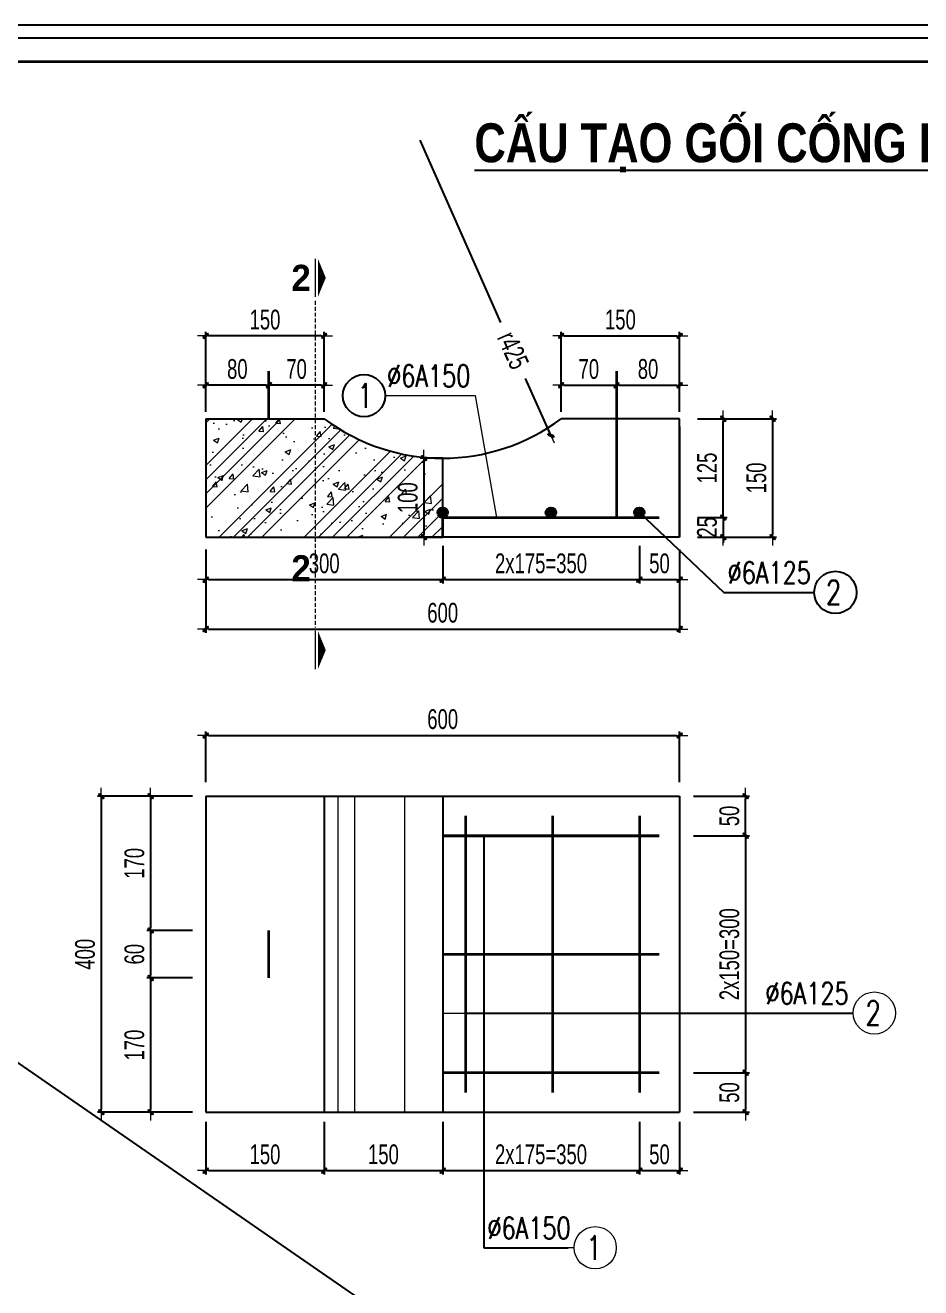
# Model space of a CAD drawing. Header units: inches. Extents: x 2792 to 53517, y -20644 to 27576.
# Drawn here: x 38655 to 40923, y 16798 to 19994 of the extents above; entities that cross this region are included whole.
import ezdxf
from ezdxf.enums import TextEntityAlignment as Align

# ---------------------------------------------------------------- set-up
doc = ezdxf.new("R2010")
doc.units = ezdxf.units.IN
doc.header["$MEASUREMENT"] = 0
doc.linetypes.add('HIDDEN', pattern=[0.375, 0.25, -0.125])
for name, color, linetype, lineweight in [('2 - Text2', 2, 'Continuous', 20), ('LC Dim', 8, 'Continuous', 18), ('LC Hatch', 252, 'Continuous', 9), ('LC Khac', 4, 'Continuous', 9), ('LC MANH DUT', 35, 'HIDDEN', 5), ('LC Net manh', 9, 'Continuous', 5), ('LC Net thay', 7, 'Continuous', 25), ('LC Text2', 7, 'Continuous', 25), ('THEP', 1, 'Continuous', 35)]:
    doc.layers.add(name, color=color, linetype=linetype, lineweight=lineweight)
for name, color, linetype in [('ENTTNTHIETKE1', 2, 'Continuous'), ('KHUNGTEN', 5, 'Continuous'), ('NETTHAY', 7, 'Continuous')]:
    doc.layers.add(name, color=color, linetype=linetype)
doc.layers.add('KCS_Plotter', color=11, linetype='Continuous', plot=False)
doc.styles.add('EG 1', font='')
doc.styles.add('HOATBIF', font='hoatbif.shx', dxfattribs={"width": 0.7})
doc.styles.add('LC 1', font='')
doc.styles.add('LC 3', font='vnsimli.shx', dxfattribs={"width": 0.75})
doc.styles.add('LC3', font='', dxfattribs={"width": 0.8})
doc.styles.get('EG 1').set_extended_font_data('.VnAvantH', bold=True)
doc.styles.get('LC 1').set_extended_font_data('.VnAvantH', bold=True)
doc.styles.get('LC3').set_extended_font_data('.VnArialH', bold=True)
doc.dimstyles.new('1-100(1-25)', dxfattribs={"dimscale": 25, "dimtxt": 2.5, "dimasz": 0.35, "dimexe": 0.5, "dimexo": 0, "dimgap": 0.8, "dimtad": 1, "dimdec": 0, "dimzin": 0, "dimdsep": 46, "dimtxsty": 'HOATBIF', "dimblk1": 'DOT', "dimblk2": 'DOT', "dimsah": 1, "dimcen": -1, "dimdle": 1, "dimclrd": 256, "dimclre": 256, "dimclrt": 4, "dimadec": 3, "dimazin": 2, "dimtfac": 0.333333, "dimtdec": 0, "dimtix": 1, "dimtmove": 2, "dimatfit": 3, "dimldrblk": 'DOT', "dimfxl": 1, "dimtvp": 0.833333, "dimtolj": 1, "dimtzin": 0, "dimarcsym": 0})

# ---------------------------------------------------------------- blocks, each defined once
blk = doc.blocks.new('khung vpn')
at = {"layer": 'Defpoints'}
blk.add_line((52556.46, -4195.446), (52498.758, -4195.446), dxfattribs=at)
at = {"layer": 'KHUNGTEN'}
blk.add_lwpolyline([(52556.243, -4234.885), (52502.048, -4234.885), (52502.048, -4195.662), (52556.243, -4195.662)], close=True, dxfattribs=at)
at = {"layer": 'THEP'}
blk.add_lwpolyline([(52555.832, -4234.474), (52502.459, -4234.474), (52502.459, -4196.073), (52555.832, -4196.073)], close=True, dxfattribs=at)
blk = doc.blocks.new('TIEUDE1')
at = {"layer": '2 - Text2', "color": 7, "style": 'EG 1'}
blk.add_attdef('TIªU§Ò', text='', height=5, dxfattribs=at).set_placement((0, 0), align=Align.BOTTOM_CENTER)
blk.add_attdef('TL', text='', height=3, dxfattribs=at).set_placement((0, -2), align=Align.TOP_CENTER)
blk = doc.blocks.new('DOT')
at = {"layer": 'LC Dim'}
blk.add_line((-3, 0), (3, 0), dxfattribs=at)
at = {"layer": 'LC Dim', "color": 4}
blk.add_line((-1, -1), (1, 1), dxfattribs=at)
blk.add_lwpolyline([(0.5, 1), (-1, -0.5), (-0.5, -1), (1, 0.5)], close=True, dxfattribs=at)
blk = doc.blocks.new('*D173')
at = {"layer": 'Defpoints', "color": 0, "transparency": 16777216}
for p in [(39078.5, 18042.7), (38847.9, 17242.7), (39078.5, 17242.7)]:
    blk.add_point(p, dxfattribs=at)
at = {"layer": 'LC Dim', "lineweight": -2, "transparency": 16777216}
for p, q in [((39078.5, 18042.7), (38837.9, 18042.7)), ((38847.9, 18035.7), (38847.9, 17249.7)), ((39078.5, 17242.7), (38837.9, 17242.7))]:
    blk.add_line(p, q, dxfattribs=at)
at = {"layer": 'LC Dim', "lineweight": -2, "transparency": 16777216, "xscale": 7, "yscale": 7, "zscale": 7}
for p, rotation in [((38847.9, 18042.7), 90), ((38847.9, 17242.7), 270)]:
    blk.add_blockref('DOT', p, dxfattribs=dict(at, rotation=rotation))
at = {"layer": 'LC Dim', "color": 4, "transparency": 16777216, "insert": (38806.9, 17642.7), "char_height": 50, "attachment_point": 5, "rotation": 90, "style": 'HOATBIF'}
blk.add_mtext('\\A1;400', dxfattribs=at)
blk = doc.blocks.new('_Dot')
at = {"color": 0, "linetype": 'ByBlock', "lineweight": -2}
blk.add_line((-0.5, 0), (-1, 0), dxfattribs=at)
at = {"color": 0, "linetype": 'ByBlock', "const_width": 0.5}
blk.add_lwpolyline([(-0.25, 0, 1), (0.25, 0, 1)], format="xyb", close=True, dxfattribs=at)
blk = doc.blocks.new('*D174')
at = {"layer": 'Defpoints', "color": 0, "transparency": 16777216}
for p in [(39078.5, 17582.7), (38972.9, 17242.7), (39078.5, 17242.7)]:
    blk.add_point(p, dxfattribs=at)
at = {"layer": 'LC Dim', "lineweight": -2, "transparency": 16777216}
for p, q in [((39078.5, 17582.7), (38962.9, 17582.7)), ((38972.9, 17575.7), (38972.9, 17249.7)), ((39078.5, 17242.7), (38962.9, 17242.7))]:
    blk.add_line(p, q, dxfattribs=at)
at = {"layer": 'LC Dim', "lineweight": -2, "transparency": 16777216, "xscale": 7, "yscale": 7, "zscale": 7}
for p, rotation in [((38972.9, 17582.7), 90), ((38972.9, 17242.7), 270)]:
    blk.add_blockref('DOT', p, dxfattribs=dict(at, rotation=rotation))
at = {"layer": 'LC Dim', "color": 4, "transparency": 16777216, "insert": (38931.9, 17412.7), "char_height": 50, "attachment_point": 5, "rotation": 90, "style": 'HOATBIF'}
blk.add_mtext('\\A1;170', dxfattribs=at)
blk = doc.blocks.new('*D175')
at = {"layer": 'Defpoints', "color": 0, "transparency": 16777216}
for p in [(40347.5, 17942.7), (40347.5, 17342.7), (40479.5, 17342.7)]:
    blk.add_point(p, dxfattribs=at)
at = {"layer": 'LC Dim', "lineweight": -2, "transparency": 16777216}
for p, q in [((40347.5, 17942.7), (40489.5, 17942.7)), ((40479.5, 17935.7), (40479.5, 17349.7)), ((40347.5, 17342.7), (40489.5, 17342.7))]:
    blk.add_line(p, q, dxfattribs=at)
at = {"layer": 'LC Dim', "lineweight": -2, "transparency": 16777216, "xscale": 7, "yscale": 7, "zscale": 7}
for p, rotation in [((40479.5, 17942.7), 90), ((40479.5, 17342.7), 270)]:
    blk.add_blockref('DOT', p, dxfattribs=dict(at, rotation=rotation))
at = {"layer": 'LC Dim', "color": 4, "transparency": 16777216, "insert": (40438.5, 17642.7), "char_height": 50, "attachment_point": 5, "rotation": 90, "style": 'HOATBIF'}
blk.add_mtext('\\A1;2x150=300', dxfattribs=at)
blk = doc.blocks.new('*D177')
at = {"layer": 'Defpoints', "color": 0, "transparency": 16777216}
for p in [(39412.4, 17218.6), (39712.4, 17218.6), (39712.4, 17094.9)]:
    blk.add_point(p, dxfattribs=at)
at = {"layer": 'LC Dim', "lineweight": -2, "transparency": 16777216}
for p, q in [((39412.4, 17218.6), (39412.4, 17084.9)), ((39712.4, 17218.6), (39712.4, 17084.9)), ((39419.4, 17094.9), (39705.4, 17094.9))]:
    blk.add_line(p, q, dxfattribs=at)
at = {"layer": 'LC Dim', "lineweight": -2, "transparency": 16777216, "xscale": 7, "yscale": 7, "zscale": 7, "rotation": 180}
blk.add_blockref('DOT', (39412.4, 17094.9), dxfattribs=at)
at = {"layer": 'LC Dim', "lineweight": -2, "transparency": 16777216, "xscale": 7, "yscale": 7, "zscale": 7}
blk.add_blockref('DOT', (39712.4, 17094.9), dxfattribs=at)
at = {"layer": 'LC Dim', "color": 4, "transparency": 16777216, "insert": (39562.4, 17135.9), "char_height": 50, "attachment_point": 5, "style": 'HOATBIF'}
blk.add_mtext('\\A1;150', dxfattribs=at)
blk = doc.blocks.new('*D178')
at = {"layer": 'Defpoints', "color": 0, "transparency": 16777216}
for p in [(39112.4, 17218.6), (39412.4, 17218.6), (39412.4, 17094.9)]:
    blk.add_point(p, dxfattribs=at)
at = {"layer": 'LC Dim', "lineweight": -2, "transparency": 16777216}
for p, q in [((39112.4, 17218.6), (39112.4, 17084.9)), ((39412.4, 17218.6), (39412.4, 17084.9)), ((39119.4, 17094.9), (39405.4, 17094.9))]:
    blk.add_line(p, q, dxfattribs=at)
at = {"layer": 'LC Dim', "lineweight": -2, "transparency": 16777216, "xscale": 7, "yscale": 7, "zscale": 7, "rotation": 180}
blk.add_blockref('DOT', (39112.4, 17094.9), dxfattribs=at)
at = {"layer": 'LC Dim', "lineweight": -2, "transparency": 16777216, "xscale": 7, "yscale": 7, "zscale": 7}
blk.add_blockref('DOT', (39412.4, 17094.9), dxfattribs=at)
at = {"layer": 'LC Dim', "color": 4, "transparency": 16777216, "insert": (39262.4, 17135.9), "char_height": 50, "attachment_point": 5, "style": 'HOATBIF'}
blk.add_mtext('\\A1;150', dxfattribs=at)
blk = doc.blocks.new('*D179')
at = {"layer": 'Defpoints', "color": 0, "transparency": 16777216}
for p in [(40347.5, 17342.7), (40347.5, 17242.7), (40479.5, 17242.7)]:
    blk.add_point(p, dxfattribs=at)
at = {"layer": 'LC Dim', "lineweight": -2, "transparency": 16777216}
for p, q in [((40347.5, 17342.7), (40489.5, 17342.7)), ((40479.5, 17335.7), (40479.5, 17249.7)), ((40347.5, 17242.7), (40489.5, 17242.7))]:
    blk.add_line(p, q, dxfattribs=at)
at = {"layer": 'LC Dim', "lineweight": -2, "transparency": 16777216, "xscale": 7, "yscale": 7, "zscale": 7}
for p, rotation in [((40479.5, 17342.7), 90), ((40479.5, 17242.7), 270)]:
    blk.add_blockref('DOT', p, dxfattribs=dict(at, rotation=rotation))
at = {"layer": 'LC Dim', "color": 4, "transparency": 16777216, "insert": (40438.5, 17292.7), "char_height": 50, "attachment_point": 5, "rotation": 90, "style": 'HOATBIF'}
blk.add_mtext('\\A1;50', dxfattribs=at)
blk = doc.blocks.new('*D180')
at = {"layer": 'Defpoints', "color": 0, "transparency": 16777216}
for p in [(40312.4, 18196.5), (39112.4, 18078.6), (40312.4, 18078.6)]:
    blk.add_point(p, dxfattribs=at)
at = {"layer": 'LC Dim', "lineweight": -2, "transparency": 16777216}
for p, q in [((39112.4, 18078.6), (39112.4, 18206.5)), ((39119.4, 18196.5), (40305.4, 18196.5)), ((40312.4, 18078.6), (40312.4, 18206.5))]:
    blk.add_line(p, q, dxfattribs=at)
at = {"layer": 'LC Dim', "lineweight": -2, "transparency": 16777216, "xscale": 7, "yscale": 7, "zscale": 7, "rotation": 180}
blk.add_blockref('DOT', (39112.4, 18196.5), dxfattribs=at)
at = {"layer": 'LC Dim', "lineweight": -2, "transparency": 16777216, "xscale": 7, "yscale": 7, "zscale": 7}
blk.add_blockref('DOT', (40312.4, 18196.5), dxfattribs=at)
at = {"layer": 'LC Dim', "color": 4, "transparency": 16777216, "insert": (39712.4, 18237.5), "char_height": 50, "attachment_point": 5, "style": 'HOATBIF'}
blk.add_mtext('\\A1;600', dxfattribs=at)
blk = doc.blocks.new('*D181')
at = {"layer": 'Defpoints', "color": 0, "transparency": 16777216}
for p in [(39112.4, 18666.9), (39712.4, 18676.9), (39712.4, 18590.9)]:
    blk.add_point(p, dxfattribs=at)
at = {"layer": 'LC Dim', "lineweight": -2, "transparency": 16777216}
for p, q in [((39112.4, 18666.9), (39112.4, 18580.9)), ((39712.4, 18676.9), (39712.4, 18580.9)), ((39119.4, 18590.9), (39705.4, 18590.9))]:
    blk.add_line(p, q, dxfattribs=at)
at = {"layer": 'LC Dim', "lineweight": -2, "transparency": 16777216, "xscale": 7, "yscale": 7, "zscale": 7, "rotation": 180}
blk.add_blockref('DOT', (39112.4, 18590.9), dxfattribs=at)
at = {"layer": 'LC Dim', "lineweight": -2, "transparency": 16777216, "xscale": 7, "yscale": 7, "zscale": 7}
blk.add_blockref('DOT', (39712.4, 18590.9), dxfattribs=at)
at = {"layer": 'LC Dim', "color": 4, "transparency": 16777216, "insert": (39412.4, 18631.9), "char_height": 50, "attachment_point": 5, "style": 'HOATBIF'}
blk.add_mtext('\\A1;300', dxfattribs=at)
blk = doc.blocks.new('*D182')
at = {"layer": 'Defpoints', "color": 0, "transparency": 16777216}
for p in [(39112.4, 18666.9), (40312.4, 18666.9), (40312.4, 18465.9)]:
    blk.add_point(p, dxfattribs=at)
at = {"layer": 'LC Dim', "lineweight": -2, "transparency": 16777216}
for p, q in [((39112.4, 18666.9), (39112.4, 18455.9)), ((40312.4, 18666.9), (40312.4, 18455.9)), ((39119.4, 18465.9), (40305.4, 18465.9))]:
    blk.add_line(p, q, dxfattribs=at)
at = {"layer": 'LC Dim', "lineweight": -2, "transparency": 16777216, "xscale": 7, "yscale": 7, "zscale": 7, "rotation": 180}
blk.add_blockref('DOT', (39112.4, 18465.9), dxfattribs=at)
at = {"layer": 'LC Dim', "lineweight": -2, "transparency": 16777216, "xscale": 7, "yscale": 7, "zscale": 7}
blk.add_blockref('DOT', (40312.4, 18465.9), dxfattribs=at)
at = {"layer": 'LC Dim', "color": 4, "transparency": 16777216, "insert": (39712.4, 18506.9), "char_height": 50, "attachment_point": 5, "style": 'HOATBIF'}
blk.add_mtext('\\A1;600', dxfattribs=at)
blk = doc.blocks.new('*D183')
at = {"layer": 'Defpoints', "color": 0, "transparency": 16777216}
for p in [(39078.5, 18042.7), (38972.9, 17702.7), (39078.5, 17702.7)]:
    blk.add_point(p, dxfattribs=at)
at = {"layer": 'LC Dim', "lineweight": -2, "transparency": 16777216}
for p, q in [((39078.5, 18042.7), (38962.9, 18042.7)), ((38972.9, 18035.7), (38972.9, 17709.7)), ((39078.5, 17702.7), (38962.9, 17702.7))]:
    blk.add_line(p, q, dxfattribs=at)
at = {"layer": 'LC Dim', "lineweight": -2, "transparency": 16777216, "xscale": 7, "yscale": 7, "zscale": 7}
for p, rotation in [((38972.9, 18042.7), 90), ((38972.9, 17702.7), 270)]:
    blk.add_blockref('DOT', p, dxfattribs=dict(at, rotation=rotation))
at = {"layer": 'LC Dim', "color": 4, "transparency": 16777216, "insert": (38931.9, 17872.7), "char_height": 50, "attachment_point": 5, "rotation": 90, "style": 'HOATBIF'}
blk.add_mtext('\\A1;170', dxfattribs=at)
blk = doc.blocks.new('*D184')
at = {"layer": 'Defpoints', "color": 0, "transparency": 16777216}
for p in [(39078.5, 17702.7), (38972.9, 17582.7), (39078.5, 17582.7)]:
    blk.add_point(p, dxfattribs=at)
at = {"layer": 'LC Dim', "lineweight": -2, "transparency": 16777216}
for p, q in [((39078.5, 17702.7), (38962.9, 17702.7)), ((38972.9, 17695.7), (38972.9, 17589.7)), ((39078.5, 17582.7), (38962.9, 17582.7))]:
    blk.add_line(p, q, dxfattribs=at)
at = {"layer": 'LC Dim', "lineweight": -2, "transparency": 16777216, "xscale": 7, "yscale": 7, "zscale": 7}
for p, rotation in [((38972.9, 17702.7), 90), ((38972.9, 17582.7), 270)]:
    blk.add_blockref('DOT', p, dxfattribs=dict(at, rotation=rotation))
at = {"layer": 'LC Dim', "color": 4, "transparency": 16777216, "insert": (38931.9, 17642.7), "char_height": 50, "attachment_point": 5, "rotation": 90, "style": 'HOATBIF'}
blk.add_mtext('\\A1;60', dxfattribs=at)
blk = doc.blocks.new('*D185')
at = {"layer": 'Defpoints', "color": 0, "transparency": 16777216}
for p in [(40210.4, 18666.9), (40312.4, 18666.9), (40312.4, 18590.9)]:
    blk.add_point(p, dxfattribs=at)
at = {"layer": 'LC Dim', "lineweight": -2, "transparency": 16777216}
for p, q in [((40210.4, 18666.9), (40210.4, 18580.9)), ((40312.4, 18666.9), (40312.4, 18580.9)), ((40217.4, 18590.9), (40305.4, 18590.9))]:
    blk.add_line(p, q, dxfattribs=at)
at = {"layer": 'LC Dim', "lineweight": -2, "transparency": 16777216, "xscale": 7, "yscale": 7, "zscale": 7, "rotation": 180}
blk.add_blockref('DOT', (40210.4, 18590.9), dxfattribs=at)
at = {"layer": 'LC Dim', "lineweight": -2, "transparency": 16777216, "xscale": 7, "yscale": 7, "zscale": 7}
blk.add_blockref('DOT', (40312.4, 18590.9), dxfattribs=at)
at = {"layer": 'LC Dim', "color": 4, "transparency": 16777216, "insert": (40261.4, 18631.9), "char_height": 50, "attachment_point": 5, "style": 'HOATBIF'}
blk.add_mtext('\\A1;50', dxfattribs=at)
blk = doc.blocks.new('*D186')
at = {"layer": 'Defpoints', "color": 0, "transparency": 16777216}
for p in [(39712.4, 18676.9), (40210.4, 18676.9), (40210.4, 18590.9)]:
    blk.add_point(p, dxfattribs=at)
at = {"layer": 'LC Dim', "lineweight": -2, "transparency": 16777216}
for p, q in [((39712.4, 18676.9), (39712.4, 18580.9)), ((40210.4, 18676.9), (40210.4, 18580.9)), ((39719.4, 18590.9), (40203.4, 18590.9))]:
    blk.add_line(p, q, dxfattribs=at)
at = {"layer": 'LC Dim', "lineweight": -2, "transparency": 16777216, "xscale": 7, "yscale": 7, "zscale": 7, "rotation": 180}
blk.add_blockref('DOT', (39712.4, 18590.9), dxfattribs=at)
at = {"layer": 'LC Dim', "lineweight": -2, "transparency": 16777216, "xscale": 7, "yscale": 7, "zscale": 7}
blk.add_blockref('DOT', (40210.4, 18590.9), dxfattribs=at)
at = {"layer": 'LC Dim', "color": 4, "transparency": 16777216, "insert": (39961.4, 18631.9), "char_height": 50, "attachment_point": 5, "style": 'HOATBIF'}
blk.add_mtext('\\A1;2x175=350', dxfattribs=at)
blk = doc.blocks.new('*D187')
at = {"layer": 'Defpoints', "color": 0, "transparency": 16777216}
for p in [(40357.4, 18748.4), (40357.4, 18698.4), (40422.9, 18698.4)]:
    blk.add_point(p, dxfattribs=at)
at = {"layer": 'LC Dim', "lineweight": -2, "transparency": 16777216}
for p, q in [((40422.9, 18755.4), (40422.9, 18762.4)), ((40357.4, 18748.4), (40432.9, 18748.4)), ((40422.9, 18748.4), (40422.9, 18698.4)), ((40357.4, 18698.4), (40432.9, 18698.4)), ((40422.9, 18691.4), (40422.9, 18684.4))]:
    blk.add_line(p, q, dxfattribs=at)
at = {"layer": 'LC Dim', "lineweight": -2, "transparency": 16777216, "xscale": 7, "yscale": 7, "zscale": 7}
for p, rotation in [((40422.9, 18748.4), 270), ((40422.9, 18698.4), 90)]:
    blk.add_blockref('DOT', p, dxfattribs=dict(at, rotation=rotation))
at = {"layer": 'LC Dim', "color": 4, "transparency": 16777216, "insert": (40381.9, 18723.4), "char_height": 50, "attachment_point": 5, "rotation": 90, "style": 'HOATBIF'}
blk.add_mtext('\\A1;25', dxfattribs=at)
blk = doc.blocks.new('*D188')
at = {"layer": 'Defpoints', "color": 0, "transparency": 16777216}
for p in [(40347.5, 18042.7), (40479.5, 18042.7), (40347.5, 17942.7)]:
    blk.add_point(p, dxfattribs=at)
at = {"layer": 'LC Dim', "lineweight": -2, "transparency": 16777216}
for p, q in [((40347.5, 18042.7), (40489.5, 18042.7)), ((40479.5, 17949.7), (40479.5, 18035.7)), ((40347.5, 17942.7), (40489.5, 17942.7))]:
    blk.add_line(p, q, dxfattribs=at)
at = {"layer": 'LC Dim', "lineweight": -2, "transparency": 16777216, "xscale": 7, "yscale": 7, "zscale": 7}
for p, rotation in [((40479.5, 18042.7), 90), ((40479.5, 17942.7), 270)]:
    blk.add_blockref('DOT', p, dxfattribs=dict(at, rotation=rotation))
at = {"layer": 'LC Dim', "color": 4, "transparency": 16777216, "insert": (40438.5, 17992.7), "char_height": 50, "attachment_point": 5, "rotation": 90, "style": 'HOATBIF'}
blk.add_mtext('\\A1;50', dxfattribs=at)
blk = doc.blocks.new('*D189')
at = {"layer": 'Defpoints', "color": 0, "transparency": 16777216}
for p in [(39662.4, 19684.9), (39986.2, 18956.1)]:
    blk.add_point(p, dxfattribs=at)
at = {"layer": 'LC Dim', "lineweight": -2, "transparency": 16777216}
for p, q in [((39654.3, 19703.2), (39859.1, 19242.3)), ((39983.4, 18962.5), (39922.1, 19100.3))]:
    blk.add_line(p, q, dxfattribs=at)
at = {"layer": 'LC Dim', "lineweight": -2, "transparency": 16777216, "xscale": 6.999999999999999, "yscale": 6.999999999999999, "zscale": 6.999999999999999, "rotation": 293.9565455217192}
blk.add_blockref('DOT', (39986.2, 18956.1), dxfattribs=at)
at = {"layer": 'LC Dim', "color": 4, "transparency": 16777216, "insert": (39890.6, 19171.3), "char_height": 50, "attachment_point": 5, "rotation": 293.9565, "style": 'HOATBIF'}
blk.add_mtext('\\A1;r425', dxfattribs=at)
blk = doc.blocks.new('*D190')
at = {"layer": 'Defpoints', "color": 0, "transparency": 16777216}
for p in [(39712.4, 18898.4), (39665, 18698.4), (39712.4, 18698.4)]:
    blk.add_point(p, dxfattribs=at)
at = {"layer": 'LC Dim', "lineweight": -2, "transparency": 16777216}
for p, q in [((39712.4, 18898.4), (39655, 18898.4)), ((39665, 18891.4), (39665, 18705.4)), ((39712.4, 18698.4), (39655, 18698.4))]:
    blk.add_line(p, q, dxfattribs=at)
at = {"layer": 'LC Dim', "lineweight": -2, "transparency": 16777216, "xscale": 7, "yscale": 7, "zscale": 7}
for p, rotation in [((39665, 18898.4), 90), ((39665, 18698.4), 270)]:
    blk.add_blockref('DOT', p, dxfattribs=dict(at, rotation=rotation))
at = {"layer": 'LC Dim', "color": 4, "transparency": 16777216, "insert": (39624, 18798.4), "char_height": 50, "attachment_point": 5, "rotation": 90, "style": 'HOATBIF'}
blk.add_mtext('\\A1;100', dxfattribs=at)
blk = doc.blocks.new('*D191')
at = {"layer": 'Defpoints', "color": 0, "transparency": 16777216}
for p in [(40357.4, 18998.4), (40422.9, 18998.4), (40367.4, 18748.4)]:
    blk.add_point(p, dxfattribs=at)
at = {"layer": 'LC Dim', "lineweight": -2, "transparency": 16777216}
for p, q in [((40357.4, 18998.4), (40432.9, 18998.4)), ((40422.9, 18755.4), (40422.9, 18991.4)), ((40367.4, 18748.4), (40432.9, 18748.4))]:
    blk.add_line(p, q, dxfattribs=at)
at = {"layer": 'LC Dim', "lineweight": -2, "transparency": 16777216, "xscale": 7, "yscale": 7, "zscale": 7}
for p, rotation in [((40422.9, 18998.4), 90), ((40422.9, 18748.4), 270)]:
    blk.add_blockref('DOT', p, dxfattribs=dict(at, rotation=rotation))
at = {"layer": 'LC Dim', "color": 4, "transparency": 16777216, "insert": (40381.9, 18873.4), "char_height": 50, "attachment_point": 5, "rotation": 90, "style": 'HOATBIF'}
blk.add_mtext('\\A1;125', dxfattribs=at)
blk = doc.blocks.new('*D192')
at = {"layer": 'Defpoints', "color": 0, "transparency": 16777216}
for p in [(40367.4, 18998.4), (40367.4, 18698.4), (40547.9, 18698.4)]:
    blk.add_point(p, dxfattribs=at)
at = {"layer": 'LC Dim', "lineweight": -2, "transparency": 16777216}
for p, q in [((40367.4, 18998.4), (40557.9, 18998.4)), ((40547.9, 18991.4), (40547.9, 18705.4)), ((40367.4, 18698.4), (40557.9, 18698.4))]:
    blk.add_line(p, q, dxfattribs=at)
at = {"layer": 'LC Dim', "lineweight": -2, "transparency": 16777216, "xscale": 7, "yscale": 7, "zscale": 7}
for p, rotation in [((40547.9, 18998.4), 90), ((40547.9, 18698.4), 270)]:
    blk.add_blockref('DOT', p, dxfattribs=dict(at, rotation=rotation))
at = {"layer": 'LC Dim', "color": 4, "transparency": 16777216, "insert": (40506.9, 18848.4), "char_height": 50, "attachment_point": 5, "rotation": 90, "style": 'HOATBIF'}
blk.add_mtext('\\A1;150', dxfattribs=at)
blk = doc.blocks.new('*D193')
at = {"layer": 'Defpoints', "color": 0, "transparency": 16777216}
for p in [(40312.4, 19208), (40012.4, 19015.6), (40312.4, 19015.6)]:
    blk.add_point(p, dxfattribs=at)
at = {"layer": 'LC Dim', "lineweight": -2, "transparency": 16777216}
for p, q in [((40012.4, 19015.6), (40012.4, 19218)), ((40312.4, 19015.6), (40312.4, 19218)), ((40019.4, 19208), (40305.4, 19208))]:
    blk.add_line(p, q, dxfattribs=at)
at = {"layer": 'LC Dim', "lineweight": -2, "transparency": 16777216, "xscale": 7, "yscale": 7, "zscale": 7, "rotation": 180}
blk.add_blockref('DOT', (40012.4, 19208), dxfattribs=at)
at = {"layer": 'LC Dim', "lineweight": -2, "transparency": 16777216, "xscale": 7, "yscale": 7, "zscale": 7}
blk.add_blockref('DOT', (40312.4, 19208), dxfattribs=at)
at = {"layer": 'LC Dim', "color": 4, "transparency": 16777216, "insert": (40162.4, 19249), "char_height": 50, "attachment_point": 5, "style": 'HOATBIF'}
blk.add_mtext('\\A1;150', dxfattribs=at)
blk = doc.blocks.new('*D194')
at = {"layer": 'Defpoints', "color": 0, "transparency": 16777216}
for p in [(40152.4, 19083), (40012.4, 19015.6), (40152.4, 19015.6)]:
    blk.add_point(p, dxfattribs=at)
at = {"layer": 'LC Dim', "lineweight": -2, "transparency": 16777216}
for p, q in [((40012.4, 19015.6), (40012.4, 19093)), ((40019.4, 19083), (40145.4, 19083)), ((40152.4, 19015.6), (40152.4, 19093))]:
    blk.add_line(p, q, dxfattribs=at)
at = {"layer": 'LC Dim', "lineweight": -2, "transparency": 16777216, "xscale": 7, "yscale": 7, "zscale": 7, "rotation": 180}
blk.add_blockref('DOT', (40012.4, 19083), dxfattribs=at)
at = {"layer": 'LC Dim', "lineweight": -2, "transparency": 16777216, "xscale": 7, "yscale": 7, "zscale": 7}
blk.add_blockref('DOT', (40152.4, 19083), dxfattribs=at)
at = {"layer": 'LC Dim', "color": 4, "transparency": 16777216, "insert": (40082.4, 19124), "char_height": 50, "attachment_point": 5, "style": 'HOATBIF'}
blk.add_mtext('\\A1;70', dxfattribs=at)
blk = doc.blocks.new('*D195')
at = {"layer": 'Defpoints', "color": 0, "transparency": 16777216}
for p in [(40312.4, 19083), (40152.4, 19015.6), (40312.4, 19015.6)]:
    blk.add_point(p, dxfattribs=at)
at = {"layer": 'LC Dim', "lineweight": -2, "transparency": 16777216}
for p, q in [((40152.4, 19015.6), (40152.4, 19093)), ((40159.4, 19083), (40305.4, 19083)), ((40312.4, 19015.6), (40312.4, 19093))]:
    blk.add_line(p, q, dxfattribs=at)
at = {"layer": 'LC Dim', "lineweight": -2, "transparency": 16777216, "xscale": 7, "yscale": 7, "zscale": 7, "rotation": 180}
blk.add_blockref('DOT', (40152.4, 19083), dxfattribs=at)
at = {"layer": 'LC Dim', "lineweight": -2, "transparency": 16777216, "xscale": 7, "yscale": 7, "zscale": 7}
blk.add_blockref('DOT', (40312.4, 19083), dxfattribs=at)
at = {"layer": 'LC Dim', "color": 4, "transparency": 16777216, "insert": (40232.4, 19124), "char_height": 50, "attachment_point": 5, "style": 'HOATBIF'}
blk.add_mtext('\\A1;80', dxfattribs=at)
blk = doc.blocks.new('*D206')
at = {"layer": 'Defpoints', "color": 0, "transparency": 16777216}
for p in [(40210.4, 17218.6), (40312.4, 17218.6), (40312.4, 17094.9)]:
    blk.add_point(p, dxfattribs=at)
at = {"layer": 'LC Dim', "lineweight": -2, "transparency": 16777216}
for p, q in [((40210.4, 17218.6), (40210.4, 17084.9)), ((40312.4, 17218.6), (40312.4, 17084.9)), ((40217.4, 17094.9), (40305.4, 17094.9))]:
    blk.add_line(p, q, dxfattribs=at)
at = {"layer": 'LC Dim', "lineweight": -2, "transparency": 16777216, "xscale": 7, "yscale": 7, "zscale": 7, "rotation": 180}
blk.add_blockref('DOT', (40210.4, 17094.9), dxfattribs=at)
at = {"layer": 'LC Dim', "lineweight": -2, "transparency": 16777216, "xscale": 7, "yscale": 7, "zscale": 7}
blk.add_blockref('DOT', (40312.4, 17094.9), dxfattribs=at)
at = {"layer": 'LC Dim', "color": 4, "transparency": 16777216, "insert": (40261.4, 17135.9), "char_height": 50, "attachment_point": 5, "style": 'HOATBIF'}
blk.add_mtext('\\A1;50', dxfattribs=at)
blk = doc.blocks.new('*D207')
at = {"layer": 'Defpoints', "color": 0, "transparency": 16777216}
for p in [(39712.4, 17218.6), (40210.4, 17218.6), (40210.4, 17094.9)]:
    blk.add_point(p, dxfattribs=at)
at = {"layer": 'LC Dim', "lineweight": -2, "transparency": 16777216}
for p, q in [((39712.4, 17218.6), (39712.4, 17084.9)), ((40210.4, 17218.6), (40210.4, 17084.9)), ((39719.4, 17094.9), (40203.4, 17094.9))]:
    blk.add_line(p, q, dxfattribs=at)
at = {"layer": 'LC Dim', "lineweight": -2, "transparency": 16777216, "xscale": 7, "yscale": 7, "zscale": 7, "rotation": 180}
blk.add_blockref('DOT', (39712.4, 17094.9), dxfattribs=at)
at = {"layer": 'LC Dim', "lineweight": -2, "transparency": 16777216, "xscale": 7, "yscale": 7, "zscale": 7}
blk.add_blockref('DOT', (40210.4, 17094.9), dxfattribs=at)
at = {"layer": 'LC Dim', "color": 4, "transparency": 16777216, "insert": (39961.4, 17135.9), "char_height": 50, "attachment_point": 5, "style": 'HOATBIF'}
blk.add_mtext('\\A1;2x175=350', dxfattribs=at)
blk = doc.blocks.new('*D208')
at = {"layer": 'Defpoints', "color": 0, "transparency": 16777216}
for p in [(39112.4, 19208), (39112.4, 19015.6), (39412.4, 19015.6)]:
    blk.add_point(p, dxfattribs=at)
at = {"layer": 'LC Dim', "lineweight": -2, "transparency": 16777216}
for p, q in [((39112.4, 19015.6), (39112.4, 19218)), ((39412.4, 19015.6), (39412.4, 19218)), ((39405.4, 19208), (39119.4, 19208))]:
    blk.add_line(p, q, dxfattribs=at)
at = {"layer": 'LC Dim', "lineweight": -2, "transparency": 16777216, "xscale": 7, "yscale": 7, "zscale": 7, "rotation": 180}
blk.add_blockref('DOT', (39112.4, 19208), dxfattribs=at)
at = {"layer": 'LC Dim', "lineweight": -2, "transparency": 16777216, "xscale": 7, "yscale": 7, "zscale": 7}
blk.add_blockref('DOT', (39412.4, 19208), dxfattribs=at)
at = {"layer": 'LC Dim', "color": 4, "transparency": 16777216, "insert": (39262.4, 19249), "char_height": 50, "attachment_point": 5, "style": 'HOATBIF'}
blk.add_mtext('\\A1;150', dxfattribs=at)
blk = doc.blocks.new('*D209')
at = {"layer": 'Defpoints', "color": 0, "transparency": 16777216}
for p in [(39272.4, 19083), (39272.4, 19015.6), (39412.4, 19015.6)]:
    blk.add_point(p, dxfattribs=at)
at = {"layer": 'LC Dim', "lineweight": -2, "transparency": 16777216}
for p, q in [((39272.4, 19015.6), (39272.4, 19093)), ((39405.4, 19083), (39279.4, 19083)), ((39412.4, 19015.6), (39412.4, 19093))]:
    blk.add_line(p, q, dxfattribs=at)
at = {"layer": 'LC Dim', "lineweight": -2, "transparency": 16777216, "xscale": 7, "yscale": 7, "zscale": 7, "rotation": 180}
blk.add_blockref('DOT', (39272.4, 19083), dxfattribs=at)
at = {"layer": 'LC Dim', "lineweight": -2, "transparency": 16777216, "xscale": 7, "yscale": 7, "zscale": 7}
blk.add_blockref('DOT', (39412.4, 19083), dxfattribs=at)
at = {"layer": 'LC Dim', "color": 4, "transparency": 16777216, "insert": (39342.4, 19124), "char_height": 50, "attachment_point": 5, "style": 'HOATBIF'}
blk.add_mtext('\\A1;70', dxfattribs=at)
blk = doc.blocks.new('*D210')
at = {"layer": 'Defpoints', "color": 0, "transparency": 16777216}
for p in [(39112.4, 19083), (39112.4, 19015.6), (39272.4, 19015.6)]:
    blk.add_point(p, dxfattribs=at)
at = {"layer": 'LC Dim', "lineweight": -2, "transparency": 16777216}
for p, q in [((39112.4, 19015.6), (39112.4, 19093)), ((39265.4, 19083), (39119.4, 19083)), ((39272.4, 19015.6), (39272.4, 19093))]:
    blk.add_line(p, q, dxfattribs=at)
at = {"layer": 'LC Dim', "lineweight": -2, "transparency": 16777216, "xscale": 7, "yscale": 7, "zscale": 7, "rotation": 180}
blk.add_blockref('DOT', (39112.4, 19083), dxfattribs=at)
at = {"layer": 'LC Dim', "lineweight": -2, "transparency": 16777216, "xscale": 7, "yscale": 7, "zscale": 7}
blk.add_blockref('DOT', (39272.4, 19083), dxfattribs=at)
at = {"layer": 'LC Dim', "color": 4, "transparency": 16777216, "insert": (39192.4, 19124), "char_height": 50, "attachment_point": 5, "style": 'HOATBIF'}
blk.add_mtext('\\A1;80', dxfattribs=at)
blk = doc.blocks.new('*U155')
at = {"layer": 'LC Khac', "color": 1, "ltscale": 2}
for p, q in [((0, 485), (0, 0)), ((0, -4226), (0, -4712))]:
    blk.add_line(p, q, dxfattribs=at)
for points in [[(134, 243, 0, 471, 0), (37, 243, 275, 275, 0)], [(134, -4469, 0, 471, 0), (37, -4469, 275, 275, 0)]]:
    blk.add_lwpolyline(points, format="xyseb", dxfattribs=at)
at = {"layer": 'LC MANH DUT', "ltscale": 200}
blk.add_line((0, -49), (0, -4182), dxfattribs=at)
at = {"ltscale": 2, "style": 'LC 1'}
for p in [(-179, 243), (-179, -4469)]:
    blk.add_attdef('LC', text='', height=330, dxfattribs=at).set_placement(p, align=Align.MIDDLE_CENTER)

msp = doc.modelspace()

# ---------------------------------------------------------------- hatches: boundary and pattern name
at = {"layer": 'LC Hatch', "ltscale": 200}
h = msp.add_hatch(dxfattribs=at)
h.set_pattern_fill('BT-DA1X2', color=256, scale=0.8, style=0, pattern_type=2)
h.set_pattern_definition([(50, (24341, 46136.12), (145.74774, -12.75127), [15.24, -167.64]), (355, (24341, 46136.12), (-28.19426, 152.8453), [12.192, -134.112]), (100.451, (24353.14, 46135.06), (117.554, 140.09335), [12.952, -142.472]), (50, (24501, 46296.12), (145.74774, -12.75127), [15.24, -167.64]), (355, (24501, 46296.12), (-28.19426, 152.8453), [12.192, -134.112]), (100.451, (24513.14, 46295.06), (117.554, 140.09335), [12.952, -142.472]), (46.1842, (24341, 46176.76), (216.8632, -33.6339), [22.86, -251.46]), (96.6356, (24359.07, 46173.96), (189.9234, 197.9404), [19.428, -213.708]), (351.184, (24341, 46176.76), (189.9237, 197.9401), [18.288, -201.168]), (46.1842, (24501, 46336.76), (216.8632, -33.6339), [22.86, -251.46]), (96.6356, (24519.07, 46333.96), (189.9234, 197.9404), [19.428, -213.708]), (351.184, (24501, 46336.76), (189.9237, 197.9401), [18.288, -201.168]), (21, (24361.32, 46166.6), (121.2919, -81.8124), [15.24, -167.64]), (326, (24361.32, 46166.6), (49.4416, 147.3504), [12.192, -134.112]), (71.4514, (24371.42, 46159.78), (170.7332, 65.5383), [12.952, -142.472]), (21, (24521.32, 46326.6), (121.2919, -81.8124), [15.24, -167.64]), (326, (24521.32, 46326.6), (49.4416, 147.3504), [12.192, -134.112]), (71.4514, (24531.42, 46319.78), (170.7332, 65.5383), [12.952, -142.472]), (37.5, (24340.995, 46136.12), (2.47088, 67.64403), [0, -132.4864, 0, -136.144, 0, -134.62]), (7.5, (24340.995, 46136.12), (53.45573, 80.14446), [0, -77.6224, 0, -129.4384, 0, -51.308]), (327.5, (24295.68, 46136.12), (108.47248, -4.582995), [0, -50.8, 0, -158.496, 0, -210.312]), (317.5, (24275.36, 46136.12), (118.50335, 20.3412), [0, -66.04, 0, -105.2576, 0, -149.352]), (45, (24341, 46136.12), (-107.7631, 107.7631), []), (45, (24376.92, 46136.12), (-107.7631, 107.7631), []), (45, (24412.84, 46136.12), (-107.7631, 107.7631), []), (45, (24448.76, 46136.12), (-107.7631, 107.7631), [])])
h.paths.add_polyline_path([(39712.4, 18698.4), (39712.4, 18748.4, -0.414214), (39700, 18760.7, -0.414214), (39712.4, 18773.1), (39712.4, 18898.4, -0.162278), (39412.4, 18998.4), (39272.4, 18998.4), (39112.4, 18998.4), (39112.4, 18698.4)])
h.paths.add_polyline_path([(39661.5, 18743.4), (39661.5, 18853.4), (39586.5, 18853.4), (39586.5, 18743.4)], flags=24)
h = msp.add_hatch(dxfattribs=at)
h.set_pattern_fill('BT-DA1X2', color=256, scale=0.8, style=0, pattern_type=2)
h.set_pattern_definition([(50, (25381.06, 46897.9), (145.74774, -12.75127), [15.24, -167.64]), (355, (25381.06, 46897.9), (-28.19426, 152.8453), [12.192, -134.112]), (100.451, (25393.21, 46896.84), (117.554, 140.09335), [12.952, -142.472]), (50, (25541.06, 47057.9), (145.74774, -12.75127), [15.24, -167.64]), (355, (25541.06, 47057.9), (-28.19426, 152.8453), [12.192, -134.112]), (100.451, (25553.21, 47056.84), (117.554, 140.09335), [12.952, -142.472]), (46.1842, (25381.06, 46938.54), (216.8632, -33.6339), [22.86, -251.46]), (96.6356, (25399.14, 46935.74), (189.9234, 197.9404), [19.428, -213.708]), (351.184, (25381.06, 46938.54), (189.9237, 197.9401), [18.288, -201.168]), (46.1842, (25541.06, 47098.54), (216.8632, -33.6339), [22.86, -251.46]), (96.6356, (25559.14, 47095.74), (189.9234, 197.9404), [19.428, -213.708]), (351.184, (25541.06, 47098.54), (189.9237, 197.9401), [18.288, -201.168]), (21, (25401.38, 46928.38), (121.2919, -81.8124), [15.24, -167.64]), (326, (25401.38, 46928.38), (49.4416, 147.3504), [12.192, -134.112]), (71.4514, (25411.49, 46921.57), (170.7332, 65.5383), [12.952, -142.472]), (21, (25561.38, 47088.38), (121.2919, -81.8124), [15.24, -167.64]), (326, (25561.38, 47088.38), (49.4416, 147.3504), [12.192, -134.112]), (71.4514, (25571.49, 47081.57), (170.7332, 65.5383), [12.952, -142.472]), (37.5, (25381.063, 46897.904), (2.47088, 67.64403), [0, -132.4864, 0, -136.144, 0, -134.62]), (7.5, (25381.06, 46897.904), (53.45573, 80.14446), [0, -77.6224, 0, -129.4384, 0, -51.308]), (327.5, (25335.75, 46897.904), (108.47248, -4.582995), [0, -50.8, 0, -158.496, 0, -210.312]), (317.5, (25315.43, 46897.9), (118.50335, 20.3412), [0, -66.04, 0, -105.2576, 0, -149.352]), (45, (25381.06, 46897.9), (-107.7631, 107.7631), []), (45, (25416.98, 46897.9), (-107.7631, 107.7631), []), (45, (25452.9, 46897.9), (-107.7631, 107.7631), []), (45, (25488.83, 46897.9), (-107.7631, 107.7631), [])])
edge = h.paths.add_edge_path()
edge.add_arc((39389.8, 17395.7), 0.75, 270.7593, 360)
edge.add_line((39390.5, 17395.7), (39390.5, 17395))
edge.add_line((39390.5, 17395), (39389.8, 17395))
edge = h.paths.add_edge_path()
edge.add_line((37463.7, 17352.9), (37463.7, 17407.9))
edge.add_line((37463.7, 17407.9), (37069.4, 17407.9))
edge.add_line((37069.4, 17407.9), (36928.5, 17463.4))
edge.add_line((36928.5, 17463.4), (36813.5, 17463.4))
edge.add_line((36813.5, 17463.4), (36813.5, 17422.2))
edge.add_arc((36823.5, 17422.2), 10, 180, 245)
edge.add_line((36819.3, 17413.1), (36828.7, 17408.8))
edge.add_arc((36832.9, 17417.8), 10, 245, 268.1665)
edge.add_line((36832.6, 17407.8), (36895.8, 17405.8))
edge.add_arc((36895.5, 17395.8), 10, 0, 88.1665, ccw=False)
edge.add_line((36905.5, 17395.8), (36905.5, 17352.9))
edge.add_line((36905.5, 17352.9), (37463.7, 17352.9))
edge = h.paths.add_edge_path()
edge.add_arc((39348.5, 17400.8), 3, 120.8858, 142.4942)
edge.add_arc((39345.8, 17403.8), 1.22, 284.1858, 339.1942)
at = {"layer": 'THEP'}
for points in [[(39724.8, 18760.7, 1), (39700, 18760.7, 1)], [(39998.8, 18760.7, 1), (39974, 18760.7, 1)], [(40222.8, 18760.7, 1), (40198, 18760.7, 1)]]:
    msp.add_hatch(color=256, dxfattribs=at).paths.add_polyline_path(points)

# ---------------------------------------------------------------- linework, layer by layer
at = {"layer": 'KCS_Plotter'}
msp.add_line((34831.4, 19994.4, 0), (43231.4, 14196.1, 0), dxfattribs=at)
at = {"layer": 'LC Dim'}
for p, q in [((39816.2, 17942.7, 0), (39816.2, 16899.6, 0)), ((39712.4, 17493.8, 0), (40616.8, 17493.8, 0)), ((40461.7, 17493.8, 0), (40714.9, 17493.8, 0)), ((40729.6, 17493.8, 0), (40461.7, 17493.8, 0)), ((39816.2, 16899.6, 0), (40030.4, 16899.6, 0)), ((40045.1, 16899.6, 0), (39816.2, 16899.6, 0))]:
    msp.add_line(p, q, dxfattribs=at)
for centre in [(40805.5, 17493.8, 0), (40098.6, 16899.6, 0)]:
    msp.add_circle(centre, 53.5, dxfattribs=at)
at = {"layer": 'LC Hatch'}
for p, q in [((39566.6, 19056.7, 0), (39795.5, 19056.7, 0)), ((39849.4, 18748.4, 0), (39795.5, 19056.7, 0)), ((40653.4, 18558.6, 0), (40424.5, 18558.6, 0)), ((39447.3, 18042.7, 0), (39447.3, 17242.7, 0)), ((39488.7, 18042.7, 0), (39488.7, 17242.7, 0)), ((39616, 18042.7, 0), (39616, 17242.7, 0))]:
    msp.add_line(p, q, dxfattribs=at)
at = {"layer": 'LC Net thay'}
for p, q in [((39112.4, 18998.4, 0), (39272.4, 18998.4, 0)), ((39112.4, 18998.4, 0), (39112.4, 18698.4, 0)), ((39272.4, 18998.4, 0), (39412.4, 18998.4, 0)), ((40152.4, 18998.4, 0), (40012.4, 18998.4, 0)), ((40312.4, 18998.4, 0), (40152.4, 18998.4, 0)), ((40312.4, 18698.4, 0), (40312.4, 18998.4, 0)), ((40312.4, 18978.4, 0), (40312.4, 18698.4, 0)), ((39712.4, 18698.4, 0), (39712.4, 18898.4, 0)), ((39112.4, 18698.4, 0), (39712.4, 18698.4, 0)), ((40312.4, 18698.4, 0), (39712.4, 18698.4, 0)), ((39112.4, 18042.7, 0), (39112.4, 17242.7, 0)), ((39112.4, 18042.7, 0), (39112.4, 17242.7, 0)), ((39112.4, 18042.7, 0), (40312.4, 18042.7, 0)), ((39412.4, 18042.7, 0), (39412.4, 17242.7, 0)), ((39712.4, 18042.7, 0), (39712.4, 17242.7, 0)), ((40312.4, 18042.7, 0), (40312.4, 17242.7, 0)), ((39112.4, 17242.7, 0), (40312.4, 17242.7, 0))]:
    msp.add_line(p, q, dxfattribs=at)
msp.add_arc((39712.4, 19398.4, 0), 500, 233.1301, 306.8699, dxfattribs=at)
at = {"layer": 'LC Text2', "ltscale": 100}
for centre in [(39513.1, 19056.7, 0), (40706.9, 18558.6, 0)]:
    msp.add_circle(centre, 53.5, dxfattribs=at)
at = {"layer": 'THEP'}
for p, q in [((39272.4, 18998.4, 0), (39272.4, 19118.4, 0)), ((40152.4, 19118.4, 0), (40152.4, 18748.4, 0)), ((39712.4, 18748.4, 0), (39986.4, 18748.4, 0)), ((39712.4, 18698.4, 0), (39712.4, 18748.4, 0)), ((39986.4, 18748.4, 0), (40260.4, 18748.4, 0)), ((39770.4, 17992.7, 0), (39770.4, 17292.7, 0)), ((39990.4, 17992.7, 0), (39990.4, 17292.7, 0)), ((40210.4, 17992.7, 0), (40210.4, 17292.7, 0)), ((39712.4, 17942.7, 0), (40260.4, 17942.7, 0)), ((40260.4, 17942.7, 0), (39712.4, 17942.7, 0)), ((39272.4, 17582.7, 0), (39272.4, 17702.7, 0)), ((39712.4, 17642.7, 0), (40260.4, 17642.7, 0)), ((40260.4, 17342.7, 0), (39712.4, 17342.7, 0))]:
    msp.add_line(p, q, dxfattribs=at)
for centre in [(39712.4, 18760.7, 0), (39986.4, 18760.7, 0), (40210.4, 18760.7, 0)]:
    msp.add_circle(centre, 12.4, dxfattribs=at)

# ---------------------------------------------------------------- block references
at = {"layer": 'ENTTNTHIETKE1', "color": 6, "xscale": 145.5769351532813, "yscale": 145.5769351532813, "zscale": 145.5769351532813}
msp.add_blockref('khung vpn', (-7607776.9, 630754.5, 0), dxfattribs=at)
at = {"layer": 'LC Net manh'}
ref = msp.add_blockref('*U155', (39389.6, 19306.5, 0), dxfattribs=dict(at, xscale=0.1999999945766288, yscale=0.1999999945766288, zscale=0.1999999945766288, rotation=359.999216292062))
ref.add_attrib('LC', '2', dxfattribs={"layer": '0', "ltscale": 2, "height": 66, "rotation": 359.9992, "style": 'LC 1'}).set_placement((39353.8, 18619.8, 0), align=Align.MIDDLE_CENTER)
ref.add_attrib('LC', '2', dxfattribs={"layer": '0', "ltscale": 2, "height": 66, "rotation": 359.9992, "style": 'LC 1'}).set_placement((39353.9, 19355, 0), align=Align.MIDDLE_CENTER)
at = {"layer": 'LC Text2'}
ref = msp.add_blockref('TIEUDE1', (40486.8, 19618, 0), dxfattribs=dict(at, xscale=20.00000000004366, yscale=20.00000000004366, zscale=20.00000000004366))
ref.add_attrib('TIªU§Ò', '%%UcÊu t¹o gèi cèng d400', dxfattribs={"color": 7, "height": 98.488, "style": 'LC3', "width": 0.8}).set_placement((40486.8, 19618, 0), align=Align.BOTTOM_CENTER)

# ---------------------------------------------------------------- texts
at = {"layer": 'LC Text2', "linetype": 'ByBlock', "style": 'LC 3', "width": 0.75}
for s, p in [('%%C6A150', (39571.7, 19078.9, 0)), ('%%C6A125', (40434, 18580.8, 0)), ('%%C6A125', (40529.6, 17515.9, 0)), ('%%C6A150', (39825.7, 16921.8, 0))]:
    msp.add_text(s, height=55.56, dxfattribs=at).set_placement(p)
at = {"layer": 'LC Text2', "ltscale": 100, "style": 'LC 3', "width": 0.75}
for s, p in [('1', (39516.1, 19056.7, 0)), ('2', (40702.4, 18558.6, 0)), ('2', (40802.5, 17493.8, 0)), ('1', (40095.6, 16899.6, 0))]:
    msp.add_text(s, height=61.1, dxfattribs=at).set_placement(p, align=Align.MIDDLE_CENTER)

# ---------------------------------------------------------------- dimensions: what is measured, and where the dimension line sits
at = {"layer": 'LC Dim'}
dim = msp.add_radius_dim(center=(39662.4, 19684.9, 0), mpoint=(39986.2, 18956.1, 0), text='r425', dimstyle='1-100(1-25)', override={"dimscale": 20, "dimlfac": 0.5}, dxfattribs=at)
dim.commit()
dim.dimension.update_dxf_attribs({"geometry": '*D189', "text_midpoint": (39890.6, 19171.3, 0), "dimtype": 164})
for base, p1, p2, angle, picture, middle in [((39112.4, 19208, 0), (39412.4, 19015.6, 0), (39112.4, 19015.6, 0), 180, '*D208', (39262.4, 19249, 0)), ((39112.4, 19083, 0), (39272.4, 19015.6, 0), (39112.4, 19015.6, 0), 180, '*D210', (39192.4, 19124, 0)), ((39272.4, 19083, 0), (39412.4, 19015.6, 0), (39272.4, 19015.6, 0), 180, '*D209', (39342.4, 19124, 0)), ((40422.9, 18998.4, 0), (40367.4, 18748.4, 0), (40357.4, 18998.4, 0), 90, '*D191', (40381.9, 18873.4, 0)), ((40547.9, 18698.4, 0), (40367.4, 18998.4, 0), (40367.4, 18698.4, 0), 90, '*D192', (40506.9, 18848.4, 0)), ((39665, 18698.4, 0), (39712.4, 18898.4, 0), (39712.4, 18698.4, 0), 90, '*D190', (39624, 18798.4, 0)), ((40422.9, 18698.4, 0), (40357.4, 18748.4, 0), (40357.4, 18698.4, 0), 90, '*D187', (40381.9, 18723.4, 0)), ((38847.9, 17242.7, 0), (39078.5, 18042.7, 0), (39078.5, 17242.7, 0), 90, '*D173', (38806.9, 17642.7, 0)), ((38972.9, 17702.7, 0), (39078.5, 18042.7, 0), (39078.5, 17702.7, 0), 90, '*D183', (38931.9, 17872.7, 0)), ((40479.5, 18042.7, 0), (40347.5, 17942.7, 0), (40347.5, 18042.7, 0), 90, '*D188', (40438.5, 17992.7, 0)), ((38972.9, 17582.7, 0), (39078.5, 17702.7, 0), (39078.5, 17582.7, 0), 90, '*D184', (38931.9, 17642.7, 0)), ((38972.9, 17242.7, 0), (39078.5, 17582.7, 0), (39078.5, 17242.7, 0), 90, '*D174', (38931.9, 17412.7, 0)), ((40479.5, 17242.7, 0), (40347.5, 17342.7, 0), (40347.5, 17242.7, 0), 90, '*D179', (40438.5, 17292.7, 0))]:
    dim = msp.add_linear_dim(base=base, p1=p1, p2=p2, angle=angle, dimstyle='1-100(1-25)', override={"dimscale": 20, "dimlfac": 0.5}, dxfattribs=at)
    dim.commit()
    dim.dimension.update_dxf_attribs({"geometry": picture, "text_midpoint": middle})
for base, p1, p2, picture, middle in [((40312.4, 19208, 0), (40012.4, 19015.6, 0), (40312.4, 19015.6, 0), '*D193', (40162.4, 19249, 0)), ((40152.4, 19083, 0), (40012.4, 19015.6, 0), (40152.4, 19015.6, 0), '*D194', (40082.4, 19124, 0)), ((40312.4, 19083, 0), (40152.4, 19015.6, 0), (40312.4, 19015.6, 0), '*D195', (40232.4, 19124, 0)), ((39712.4, 18590.9, 0), (39112.4, 18666.9, 0), (39712.4, 18676.9, 0), '*D181', (39412.4, 18631.9, 0)), ((40312.4, 18465.9, 0), (39112.4, 18666.9, 0), (40312.4, 18666.9, 0), '*D182', (39712.4, 18506.9, 0)), ((40312.4, 18196.5, 0), (39112.4, 18078.6, 0), (40312.4, 18078.6, 0), '*D180', (39712.4, 18237.5, 0)), ((39412.4, 17094.9, 0), (39112.4, 17218.6, 0), (39412.4, 17218.6, 0), '*D178', (39262.4, 17135.9, 0)), ((39712.4, 17094.9, 0), (39412.4, 17218.6, 0), (39712.4, 17218.6, 0), '*D177', (39562.4, 17135.9, 0))]:
    dim = msp.add_linear_dim(base=base, p1=p1, p2=p2, dimstyle='1-100(1-25)', override={"dimscale": 20, "dimlfac": 0.5}, dxfattribs=at)
    dim.commit()
    dim.dimension.update_dxf_attribs({"geometry": picture, "text_midpoint": middle})
for base, p1, p2, text, picture, middle in [((40210.4, 18590.9, 0), (39712.4, 18676.9, 0), (40210.4, 18676.9, 0), '2x175=350', '*D186', (39961.4, 18631.9, 0)), ((40312.4, 18590.9, 0), (40210.4, 18666.9, 0), (40312.4, 18666.9, 0), '50', '*D185', (40261.4, 18631.9, 0)), ((40210.4, 17094.9, 0), (39712.4, 17218.6, 0), (40210.4, 17218.6, 0), '2x175=350', '*D207', (39961.4, 17135.9, 0)), ((40312.4, 17094.9, 0), (40210.4, 17218.6, 0), (40312.4, 17218.6, 0), '50', '*D206', (40261.4, 17135.9, 0))]:
    dim = msp.add_linear_dim(base=base, p1=p1, p2=p2, text=text, dimstyle='1-100(1-25)', override={"dimscale": 20, "dimlfac": 0.5}, dxfattribs=at)
    dim.commit()
    dim.dimension.update_dxf_attribs({"geometry": picture, "text_midpoint": middle})
dim = msp.add_linear_dim(base=(40479.5, 17342.7, 0), p1=(40347.5, 17942.7, 0), p2=(40347.5, 17342.7, 0), angle=90, text='2x150=300', dimstyle='1-100(1-25)', override={"dimscale": 20, "dimlfac": 0.5}, dxfattribs=at)
dim.commit()
dim.dimension.update_dxf_attribs({"geometry": '*D175', "text_midpoint": (40438.5, 17642.7, 0)})

# ---------------------------------------------------------------- leaders
for points in [[(39816.2, 17942.7, 0), (39816.2, 16899.6, 0), (40030.4, 16899.6, 0)], [(39816.2, 17642.7, 0), (39816.2, 16899.6, 0)], [(39770.4, 17493.8, 0), (40668, 17493.8, 0)], [(39990.4, 17493.8, 0), (40733.5, 17493.8, 0)], [(40210.4, 17493.8, 0), (40752, 17493.8, 0)], [(39816.2, 17342.7, 0), (39816.2, 16899.6, 0)]]:
    msp.add_leader(points, dimstyle='1-100(1-25)', override={"dimscale": 20, "dimlfac": 0.5}, dxfattribs=at)
at = {"layer": 'NETTHAY', "color": 1, "ltscale": 200}
msp.add_leader([(40210.4, 18760.7, 0), (40424.5, 18558.6, 0), (40653.4, 18558.6, 0)], dimstyle='1-100(1-25)', override={"dimgap": 0.8, "dimtad": 0, "dimfxl": 2, "dimarcsym": 1}, dxfattribs=at)

doc.saveas('drawing.dxf')
